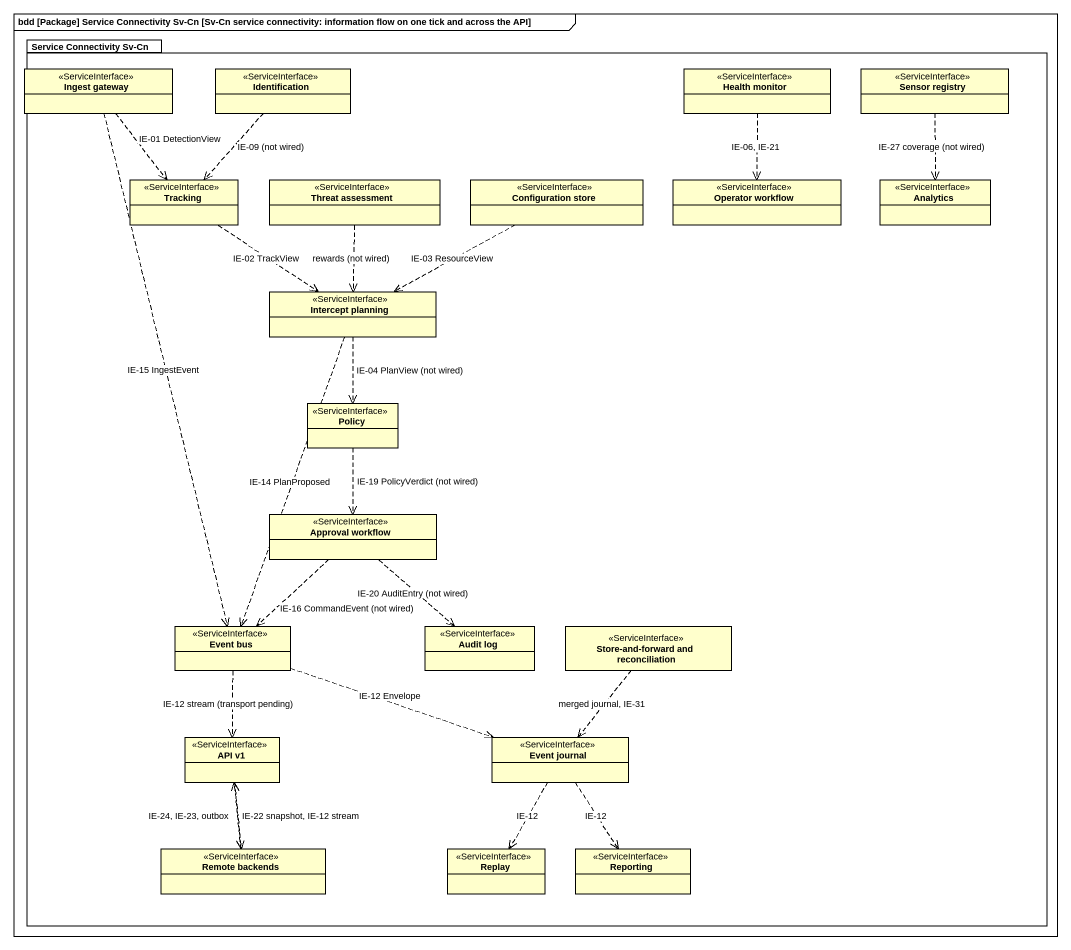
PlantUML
@startuml
mainframe bdd [Package] Service Connectivity Sv-Cn [Sv-Cn service connectivity: information flow on one tick and across the API]
hide circle
hide empty members
package "Service Connectivity Sv-Cn" as Service_Connectivity_Sv_Cn {
  class "Ingest gateway" as Ingest_gateway <<ServiceInterface>>
  class Identification <<ServiceInterface>>
  class "Health monitor" as Health_monitor <<ServiceInterface>>
  class "Sensor registry" as Sensor_registry <<ServiceInterface>>
  class Tracking <<ServiceInterface>>
  class "Threat assessment" as Threat_assessment <<ServiceInterface>>
  class "Configuration store" as Configuration_store <<ServiceInterface>>
  class "Operator workflow" as Operator_workflow <<ServiceInterface>>
  class Analytics <<ServiceInterface>>
  class "Intercept planning" as Intercept_planning <<ServiceInterface>>
  class Policy <<ServiceInterface>>
  class "Approval workflow" as Approval_workflow <<ServiceInterface>>
  class "Event bus" as Event_bus <<ServiceInterface>>
  class "Audit log" as Audit_log <<ServiceInterface>>
  class "Store-and-forward and reconciliation" as Store_and_forward_and <<ServiceInterface>>
  class "API v1" as API_v1 <<ServiceInterface>>
  class "Event journal" as Event_journal <<ServiceInterface>>
  class "Remote backends" as Remote_backends <<ServiceInterface>>
  class Replay <<ServiceInterface>>
  class Reporting <<ServiceInterface>>
}
Ingest_gateway ..> Tracking : IE-01 DetectionView
Ingest_gateway ..> Event_bus : IE-15 IngestEvent
Identification ..> Tracking : IE-09 (not wired)
Health_monitor ..> Operator_workflow : IE-06, IE-21
Sensor_registry ..> Analytics : IE-27 coverage (not wired)
Tracking ..> Intercept_planning : IE-02 TrackView
Threat_assessment ..> Intercept_planning : rewards (not wired)
Configuration_store .left.> Intercept_planning : IE-03 ResourceView
Intercept_planning ..> Policy : IE-04 PlanView (not wired)
Intercept_planning ..> Event_bus : IE-14 PlanProposed
Policy ..> Approval_workflow : IE-19 PolicyVerdict (not wired)
Approval_workflow ..> Event_bus : IE-16 CommandEvent (not wired)
Approval_workflow ..> Audit_log : IE-20 AuditEntry (not wired)
Event_bus ..> API_v1 : IE-12 stream (transport pending)
Event_bus .right.> Event_journal : IE-12 Envelope
Store_and_forward_and ..> Event_journal : merged journal, IE-31
API_v1 ..> Remote_backends : IE-22 snapshot, IE-12 stream
Event_journal ..> Replay : IE-12
Event_journal ..> Reporting : IE-12
Remote_backends .up.> API_v1 : IE-24, IE-23, outbox
@enduml
